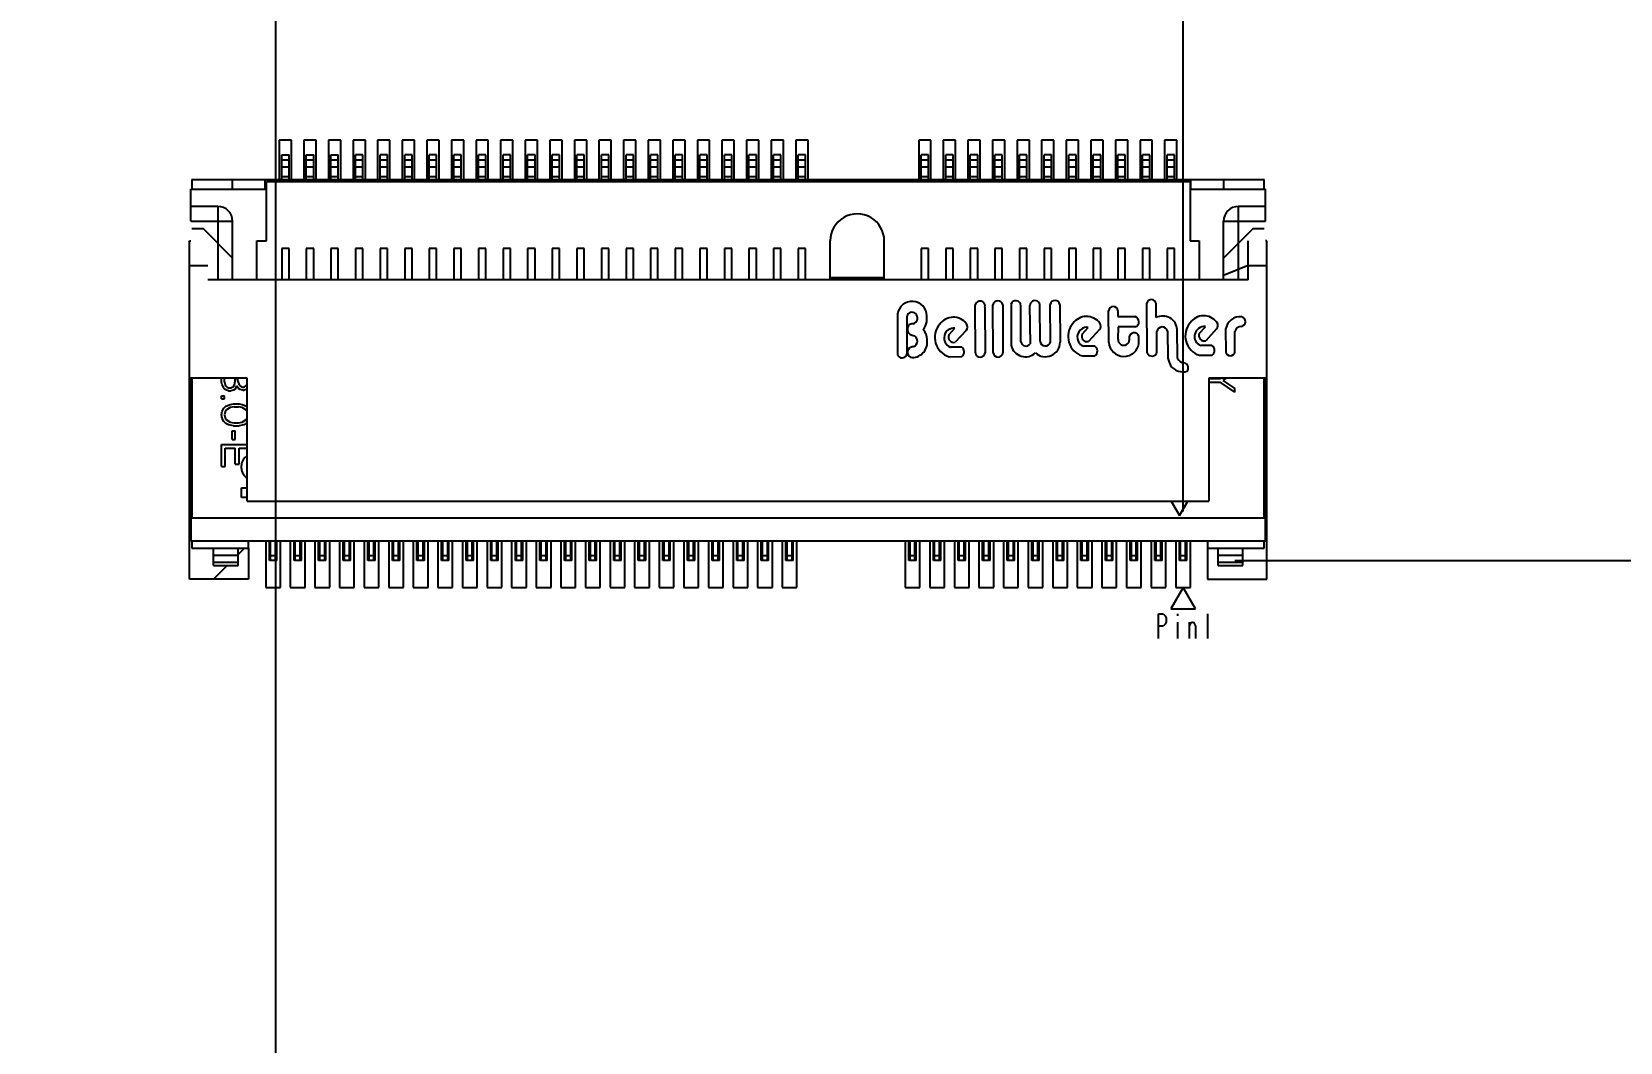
# Model space of a CAD drawing. Header units: millimetres. Extents: x 0 to 841, y 0 to 594.
# Drawn here: x 477.89 to 510.19, y 425.32 to 445.87 of the extents above; entities that cross this region are included whole.
import ezdxf

# ---------------------------------------------------------------- set-up
doc = ezdxf.new("R2010")
doc.units = ezdxf.units.MM
doc.header["$LTSCALE"] = 46.255
doc.layers.get('0').update_dxf_attribs({"linetype": 'CONTINUOUS'})
doc.layers.add('ASSEM_MEM', color=7, linetype='CONTINUOUS')
doc.styles.get("Standard").update_dxf_attribs({"font": 'txt', "width": 0.8})
doc.dimstyles.new('DIMSTYLE_1', dxfattribs={"dimtxt": 3, "dimasz": 2.1, "dimexe": 2, "dimexo": 1, "dimgap": 0.75, "dimtad": 0, "dimtih": 1, "dimtoh": 1, "dimzin": 0, "dimdsep": 46, "dimtxsty": 'STANDARD', "dimblk": '_FILLED', "dimblk1": '_FILLED', "dimblk2": '_FILLED', "dimcen": 0.09, "dimazin": 0, "dimtp": 0.01, "dimtm": 0.01, "dimtfac": 1, "dimtofl": 0, "dimtmove": 0, "dimatfit": 3, "dimldrblk": '_FILLED', "dimfxl": 1, "dimtolj": 1, "dimtzin": 0, "dimarcsym": 0})

# ---------------------------------------------------------------- blocks, each defined once
blk = doc.blocks.new('*D19')
at = {"color": 2, "linetype": 'CONTINUOUS'}
blk.add_line((426.991, 380.775), (545.283, 380.775), dxfattribs=at)
at = {"color": 2, "linetype": 'CONTINUOUS', "insert": (546.783, 384.525), "char_height": 3, "width": 12, "attachment_point": 1, "line_spacing_factor": 0.9}
blk.add_mtext('53.86', dxfattribs=at)
blk = doc.blocks.new('_FILLED')
at = {"color": 0, "linetype": 'BYBLOCK'}
blk.add_solid([(0, 0), (-1, 0.167), (-1, -0.167)], dxfattribs=at)
blk = doc.blocks.new('*D21')
at = {"color": 2, "linetype": 'CONTINUOUS'}
blk.add_line((473.696, 394.075), (545.283, 394.075), dxfattribs=at)
at = {"color": 2, "linetype": 'CONTINUOUS', "insert": (546.783, 397.825), "char_height": 3, "width": 12, "attachment_point": 1, "line_spacing_factor": 0.9}
blk.add_mtext('40.56', dxfattribs=at)
blk = doc.blocks.new('*D22')
at = {"color": 2, "linetype": 'CONTINUOUS'}
blk.add_line((482.856, 415.425), (482.856, 493.815), dxfattribs=at)
at = {"color": 2, "linetype": 'CONTINUOUS', "insert": (479.106, 495.315), "char_height": 3, "width": 12, "attachment_point": 1, "rotation": 90, "line_spacing_factor": 0.9}
blk.add_mtext('69.45', dxfattribs=at)
blk = doc.blocks.new('*D23')
at = {"color": 2, "linetype": 'CONTINUOUS'}
blk.add_line((483.931, 413.865), (545.283, 413.865), dxfattribs=at)
at = {"color": 2, "linetype": 'CONTINUOUS', "insert": (546.783, 417.615), "char_height": 3, "width": 12, "attachment_point": 1, "line_spacing_factor": 0.9}
blk.add_mtext('20.77', dxfattribs=at)
blk = doc.blocks.new('*D24')
at = {"color": 2, "linetype": 'CONTINUOUS'}
blk.add_line((502.351, 435.115), (545.283, 435.115), dxfattribs=at)
at = {"color": 2, "linetype": 'CONTINUOUS', "insert": (546.783, 438.865), "char_height": 3, "width": 9.6, "attachment_point": 1, "line_spacing_factor": 0.9}
blk.add_mtext('0.48', dxfattribs=at)
blk = doc.blocks.new('*D25')
at = {"color": 2, "linetype": 'CONTINUOUS'}
blk.add_line((501.301, 436.115), (501.301, 493.815), dxfattribs=at)
at = {"color": 2, "linetype": 'CONTINUOUS', "insert": (497.551, 495.315), "char_height": 3, "width": 12, "attachment_point": 1, "rotation": 90, "line_spacing_factor": 0.9}
blk.add_mtext('87.90', dxfattribs=at)

msp = doc.modelspace()

# ---------------------------------------------------------------- linework, layer by layer
at = {"layer": 'ASSEM_MEM', "color": 4, "linetype": 'CONTINUOUS'}
for p, q in [((483.176, 443.665), (482.926, 443.665)), ((482.926, 443.665), (482.926, 442.865)), ((483.176, 442.865), (483.176, 443.665)), ((483.676, 443.665), (483.426, 443.665)), ((483.426, 443.665), (483.426, 442.865)), ((483.676, 442.865), (483.676, 443.665)), ((484.176, 443.665), (483.926, 443.665)), ((483.926, 443.665), (483.926, 442.865)), ((484.176, 442.865), (484.176, 443.665)), ((484.676, 443.665), (484.426, 443.665)), ((484.426, 443.665), (484.426, 442.865)), ((484.676, 442.865), (484.676, 443.665)), ((485.176, 443.665), (484.926, 443.665)), ((484.926, 443.665), (484.926, 442.865)), ((485.176, 442.865), (485.176, 443.665)), ((485.676, 443.665), (485.426, 443.665)), ((485.426, 443.665), (485.426, 442.865)), ((485.676, 442.865), (485.676, 443.665)), ((486.176, 443.665), (485.926, 443.665)), ((485.926, 443.665), (485.926, 442.865)), ((486.176, 442.865), (486.176, 443.665)), ((486.676, 443.665), (486.426, 443.665)), ((486.426, 443.665), (486.426, 442.865)), ((486.676, 442.865), (486.676, 443.665)), ((487.176, 443.665), (486.926, 443.665)), ((486.926, 443.665), (486.926, 442.865)), ((487.176, 442.865), (487.176, 443.665)), ((487.676, 443.665), (487.426, 443.665)), ((487.426, 443.665), (487.426, 442.865)), ((487.676, 442.865), (487.676, 443.665)), ((488.176, 443.665), (487.926, 443.665)), ((487.926, 443.665), (487.926, 442.865)), ((488.176, 442.865), (488.176, 443.665)), ((488.676, 443.665), (488.426, 443.665)), ((488.426, 443.665), (488.426, 442.865)), ((488.676, 442.865), (488.676, 443.665)), ((489.176, 443.665), (488.926, 443.665)), ((488.926, 443.665), (488.926, 442.865)), ((489.176, 442.865), (489.176, 443.665)), ((489.676, 443.665), (489.426, 443.665)), ((489.426, 443.665), (489.426, 442.865)), ((489.676, 442.865), (489.676, 443.665)), ((490.176, 443.665), (489.926, 443.665)), ((489.926, 443.665), (489.926, 442.865)), ((490.176, 442.865), (490.176, 443.665)), ((490.676, 443.665), (490.426, 443.665)), ((490.426, 443.665), (490.426, 442.865)), ((490.676, 442.865), (490.676, 443.665)), ((491.176, 443.665), (490.926, 443.665)), ((490.926, 443.665), (490.926, 442.865)), ((491.176, 442.865), (491.176, 443.665)), ((491.676, 443.665), (491.426, 443.665)), ((491.426, 443.665), (491.426, 442.865)), ((491.676, 442.865), (491.676, 443.665)), ((492.176, 443.665), (491.926, 443.665)), ((491.926, 443.665), (491.926, 442.865)), ((492.176, 442.865), (492.176, 443.665)), ((492.676, 443.665), (492.426, 443.665)), ((492.426, 443.665), (492.426, 442.865)), ((492.676, 442.865), (492.676, 443.665)), ((493.176, 443.665), (492.926, 443.665)), ((492.926, 443.665), (492.926, 442.865)), ((493.176, 442.865), (493.176, 443.665)), ((493.676, 443.665), (493.426, 443.665)), ((493.426, 443.665), (493.426, 442.865)), ((493.676, 442.865), (493.676, 443.665)), ((496.176, 443.665), (495.926, 443.665)), ((495.926, 443.665), (495.926, 442.865)), ((496.176, 442.865), (496.176, 443.665)), ((496.676, 443.665), (496.426, 443.665)), ((496.426, 443.665), (496.426, 442.865)), ((496.676, 442.865), (496.676, 443.665)), ((497.176, 443.665), (496.926, 443.665)), ((496.926, 443.665), (496.926, 442.865)), ((497.176, 442.865), (497.176, 443.665)), ((497.676, 443.665), (497.426, 443.665)), ((497.426, 443.665), (497.426, 442.865)), ((497.676, 442.865), (497.676, 443.665)), ((498.176, 443.665), (497.926, 443.665)), ((497.926, 443.665), (497.926, 442.865)), ((498.176, 442.865), (498.176, 443.665)), ((498.676, 443.665), (498.426, 443.665)), ((498.426, 443.665), (498.426, 442.865)), ((498.676, 442.865), (498.676, 443.665)), ((499.176, 443.665), (498.926, 443.665)), ((498.926, 443.665), (498.926, 442.865)), ((499.176, 442.865), (499.176, 443.665)), ((499.676, 443.665), (499.426, 443.665)), ((499.426, 443.665), (499.426, 442.865)), ((499.676, 442.865), (499.676, 443.665)), ((500.176, 443.665), (499.926, 443.665)), ((499.926, 443.665), (499.926, 442.865)), ((500.176, 442.865), (500.176, 443.665)), ((500.676, 443.665), (500.426, 443.665)), ((500.426, 443.665), (500.426, 442.865)), ((500.676, 442.865), (500.676, 443.665)), ((501.176, 443.665), (500.926, 443.665)), ((500.926, 443.665), (500.926, 442.865)), ((501.176, 442.865), (501.176, 443.665)), ((481.101, 434.74), (481.101, 435.695)), ((503.001, 434.74), (503.001, 435.695)), ((482.301, 435.365), (482.301, 434.74)), ((482.651, 435.515), (482.651, 434.565)), ((482.951, 434.565), (482.951, 435.515)), ((483.151, 435.515), (483.151, 434.565)), ((483.451, 434.565), (483.451, 435.515)), ((483.651, 435.515), (483.651, 434.565)), ((483.951, 434.565), (483.951, 435.515)), ((484.151, 435.515), (484.151, 434.565)), ((484.451, 434.565), (484.451, 435.515)), ((484.651, 435.515), (484.651, 434.565)), ((484.951, 434.565), (484.951, 435.515)), ((485.151, 435.515), (485.151, 434.565)), ((485.451, 434.565), (485.451, 435.515)), ((485.651, 435.515), (485.651, 434.565)), ((485.951, 434.565), (485.951, 435.515)), ((486.151, 435.515), (486.151, 434.565)), ((486.451, 434.565), (486.451, 435.515)), ((486.651, 435.515), (486.651, 434.565)), ((486.951, 434.565), (486.951, 435.515)), ((487.151, 435.515), (487.151, 434.565)), ((487.451, 434.565), (487.451, 435.515)), ((487.651, 435.515), (487.651, 434.565)), ((487.951, 434.565), (487.951, 435.515)), ((488.151, 435.515), (488.151, 434.565)), ((488.451, 434.565), (488.451, 435.515)), ((488.651, 435.515), (488.651, 434.565)), ((488.951, 434.565), (488.951, 435.515)), ((489.151, 435.515), (489.151, 434.565)), ((489.451, 434.565), (489.451, 435.515)), ((489.651, 435.515), (489.651, 434.565)), ((489.951, 434.565), (489.951, 435.515)), ((490.151, 435.515), (490.151, 434.565)), ((490.451, 434.565), (490.451, 435.515)), ((490.651, 435.515), (490.651, 434.565)), ((490.951, 434.565), (490.951, 435.515)), ((491.151, 435.515), (491.151, 434.565)), ((491.451, 434.565), (491.451, 435.515)), ((491.651, 435.515), (491.651, 434.565)), ((491.951, 434.565), (491.951, 435.515)), ((492.151, 435.515), (492.151, 434.565)), ((492.451, 434.565), (492.451, 435.515)), ((492.651, 435.515), (492.651, 434.565)), ((492.951, 434.565), (492.951, 435.515)), ((493.151, 435.515), (493.151, 434.565)), ((493.451, 434.565), (493.451, 435.515)), ((495.651, 435.515), (495.651, 434.565)), ((495.951, 434.565), (495.951, 435.515)), ((496.151, 435.515), (496.151, 434.565)), ((496.451, 434.565), (496.451, 435.515)), ((496.651, 435.515), (496.651, 434.565)), ((496.951, 434.565), (496.951, 435.515)), ((497.151, 435.515), (497.151, 434.565)), ((497.451, 434.565), (497.451, 435.515)), ((497.651, 435.515), (497.651, 434.565)), ((497.951, 434.565), (497.951, 435.515)), ((498.151, 435.515), (498.151, 434.565)), ((498.451, 434.565), (498.451, 435.515)), ((498.651, 435.515), (498.651, 434.565)), ((498.951, 434.565), (498.951, 435.515)), ((499.151, 435.515), (499.151, 434.565)), ((499.451, 434.565), (499.451, 435.515)), ((499.651, 435.515), (499.651, 434.565)), ((499.951, 434.565), (499.951, 435.515)), ((500.151, 435.515), (500.151, 434.565)), ((500.451, 434.565), (500.451, 435.515)), ((500.651, 435.515), (500.651, 434.565)), ((500.951, 434.565), (500.951, 435.515)), ((501.151, 435.515), (501.151, 434.565)), ((501.451, 434.565), (501.451, 435.515)), ((501.801, 435.365), (501.801, 434.74)), ((482.301, 434.74), (481.101, 434.74)), ((501.801, 434.74), (503.001, 434.74)), ((482.651, 434.565), (482.951, 434.565)), ((483.151, 434.565), (483.451, 434.565)), ((483.651, 434.565), (483.951, 434.565)), ((484.151, 434.565), (484.451, 434.565)), ((484.651, 434.565), (484.951, 434.565)), ((485.151, 434.565), (485.451, 434.565)), ((485.651, 434.565), (485.951, 434.565)), ((486.151, 434.565), (486.451, 434.565)), ((486.651, 434.565), (486.951, 434.565)), ((487.151, 434.565), (487.451, 434.565)), ((487.651, 434.565), (487.951, 434.565)), ((488.151, 434.565), (488.451, 434.565)), ((488.651, 434.565), (488.951, 434.565)), ((489.151, 434.565), (489.451, 434.565)), ((489.651, 434.565), (489.951, 434.565)), ((490.151, 434.565), (490.451, 434.565)), ((490.651, 434.565), (490.951, 434.565)), ((491.151, 434.565), (491.451, 434.565)), ((491.651, 434.565), (491.951, 434.565)), ((492.151, 434.565), (492.451, 434.565)), ((492.651, 434.565), (492.951, 434.565)), ((493.151, 434.565), (493.451, 434.565)), ((495.651, 434.565), (495.951, 434.565)), ((496.151, 434.565), (496.451, 434.565)), ((496.651, 434.565), (496.951, 434.565)), ((497.151, 434.565), (497.451, 434.565)), ((497.651, 434.565), (497.951, 434.565)), ((498.151, 434.565), (498.451, 434.565)), ((498.651, 434.565), (498.951, 434.565)), ((499.151, 434.565), (499.451, 434.565)), ((499.651, 434.565), (499.951, 434.565)), ((500.151, 434.565), (500.451, 434.565)), ((500.651, 434.565), (500.951, 434.565)), ((501.301, 434.565), (501.051, 434.132)), ((501.151, 434.565), (501.451, 434.565)), ((501.551, 434.132), (501.301, 434.565)), ((501.051, 434.132), (501.551, 434.132))]:
    msp.add_line(p, q, dxfattribs=at)
at = {"layer": 'ASSEM_MEM', "color": 7, "linetype": 'CONTINUOUS'}
for p, q in [((482.976, 443.365), (483.126, 443.365)), ((482.976, 442.865), (482.976, 443.365)), ((483.126, 442.865), (483.126, 443.365)), ((483.476, 443.365), (483.626, 443.365)), ((483.476, 442.865), (483.476, 443.365)), ((483.626, 442.865), (483.626, 443.365)), ((483.976, 443.365), (484.126, 443.365)), ((483.976, 442.865), (483.976, 443.365)), ((484.126, 442.865), (484.126, 443.365)), ((484.626, 443.365), (484.476, 443.365)), ((484.476, 442.865), (484.476, 443.365)), ((484.626, 442.865), (484.626, 443.365)), ((485.126, 443.365), (484.976, 443.365)), ((484.976, 442.865), (484.976, 443.365)), ((485.126, 442.865), (485.126, 443.365)), ((485.626, 443.365), (485.476, 443.365)), ((485.476, 442.865), (485.476, 443.365)), ((485.626, 442.865), (485.626, 443.365)), ((486.126, 443.365), (485.976, 443.365)), ((485.976, 442.865), (485.976, 443.365)), ((486.126, 442.865), (486.126, 443.365)), ((486.626, 443.365), (486.476, 443.365)), ((486.476, 442.865), (486.476, 443.365)), ((486.626, 442.865), (486.626, 443.365)), ((487.126, 443.365), (486.976, 443.365)), ((486.976, 442.865), (486.976, 443.365)), ((487.126, 442.865), (487.126, 443.365)), ((487.626, 443.365), (487.476, 443.365)), ((487.476, 442.865), (487.476, 443.365)), ((487.626, 442.865), (487.626, 443.365)), ((488.126, 443.365), (487.976, 443.365)), ((487.976, 442.865), (487.976, 443.365)), ((488.126, 442.865), (488.126, 443.365)), ((488.626, 443.365), (488.476, 443.365)), ((488.476, 442.865), (488.476, 443.365)), ((488.626, 442.865), (488.626, 443.365)), ((489.126, 443.365), (488.976, 443.365)), ((488.976, 442.865), (488.976, 443.365)), ((489.126, 442.865), (489.126, 443.365)), ((489.626, 443.365), (489.476, 443.365)), ((489.476, 442.865), (489.476, 443.365)), ((489.626, 442.865), (489.626, 443.365)), ((490.126, 443.365), (489.976, 443.365)), ((489.976, 442.865), (489.976, 443.365)), ((490.126, 442.865), (490.126, 443.365)), ((490.626, 443.365), (490.476, 443.365)), ((490.476, 442.865), (490.476, 443.365)), ((490.626, 442.865), (490.626, 443.365)), ((491.126, 443.365), (490.976, 443.365)), ((490.976, 442.865), (490.976, 443.365)), ((491.126, 442.865), (491.126, 443.365)), ((491.626, 443.365), (491.476, 443.365)), ((491.476, 442.865), (491.476, 443.365)), ((491.626, 442.865), (491.626, 443.365)), ((492.126, 443.365), (491.976, 443.365)), ((491.976, 442.865), (491.976, 443.365)), ((492.126, 442.865), (492.126, 443.365)), ((492.626, 443.365), (492.476, 443.365)), ((492.476, 442.865), (492.476, 443.365)), ((492.626, 442.865), (492.626, 443.365)), ((493.126, 443.365), (492.976, 443.365)), ((492.976, 442.865), (492.976, 443.365)), ((493.126, 442.865), (493.126, 443.365)), ((493.626, 443.365), (493.476, 443.365)), ((493.476, 442.865), (493.476, 443.365)), ((493.626, 442.865), (493.626, 443.365)), ((496.126, 443.365), (495.976, 443.365)), ((495.976, 442.865), (495.976, 443.365)), ((496.126, 442.865), (496.126, 443.365)), ((496.626, 443.365), (496.476, 443.365)), ((496.476, 442.865), (496.476, 443.365)), ((496.626, 442.865), (496.626, 443.365)), ((497.126, 443.365), (496.976, 443.365)), ((496.976, 442.865), (496.976, 443.365)), ((497.126, 442.865), (497.126, 443.365)), ((497.626, 443.365), (497.476, 443.365)), ((497.476, 442.865), (497.476, 443.365)), ((497.626, 442.865), (497.626, 443.365)), ((498.126, 443.365), (497.976, 443.365)), ((497.976, 442.865), (497.976, 443.365)), ((498.126, 442.865), (498.126, 443.365)), ((498.626, 443.365), (498.476, 443.365)), ((498.476, 442.865), (498.476, 443.365)), ((498.626, 442.865), (498.626, 443.365)), ((499.126, 443.365), (498.976, 443.365)), ((498.976, 442.865), (498.976, 443.365)), ((499.126, 442.865), (499.126, 443.365)), ((499.626, 443.365), (499.476, 443.365)), ((499.476, 442.865), (499.476, 443.365)), ((499.626, 442.865), (499.626, 443.365)), ((500.126, 443.365), (499.976, 443.365)), ((499.976, 442.865), (499.976, 443.365)), ((500.126, 442.865), (500.126, 443.365)), ((500.626, 443.365), (500.476, 443.365)), ((500.476, 442.865), (500.476, 443.365)), ((500.626, 442.865), (500.626, 443.365)), ((501.126, 443.365), (500.976, 443.365)), ((500.976, 442.865), (500.976, 443.365)), ((501.126, 442.865), (501.126, 443.365)), ((481.151, 442.865), (502.951, 442.865)), ((481.151, 442.865), (481.151, 442.665)), ((481.976, 442.665), (481.976, 442.865)), ((482.641, 442.665), (482.641, 442.865)), ((501.446, 442.815), (482.666, 442.815)), ((482.666, 441.615), (482.666, 442.815)), ((483.126, 442.915), (482.976, 442.915)), ((483.626, 442.915), (483.476, 442.915)), ((484.126, 442.915), (483.976, 442.915)), ((484.626, 442.915), (484.476, 442.915)), ((485.126, 442.915), (484.976, 442.915)), ((485.626, 442.915), (485.476, 442.915)), ((486.126, 442.915), (485.976, 442.915)), ((486.626, 442.915), (486.476, 442.915)), ((487.126, 442.915), (486.976, 442.915)), ((487.626, 442.915), (487.476, 442.915)), ((488.126, 442.915), (487.976, 442.915)), ((488.626, 442.915), (488.476, 442.915)), ((489.126, 442.915), (488.976, 442.915)), ((489.626, 442.915), (489.476, 442.915)), ((490.126, 442.915), (489.976, 442.915)), ((490.626, 442.915), (490.476, 442.915)), ((491.126, 442.915), (490.976, 442.915)), ((491.626, 442.915), (491.476, 442.915)), ((492.126, 442.915), (491.976, 442.915)), ((492.626, 442.915), (492.476, 442.915)), ((493.126, 442.915), (492.976, 442.915)), ((493.626, 442.915), (493.476, 442.915)), ((495.226, 442.815), (495.226, 442.865)), ((495.641, 442.865), (495.641, 442.815)), ((496.126, 442.915), (495.976, 442.915)), ((496.626, 442.915), (496.476, 442.915)), ((497.126, 442.915), (496.976, 442.915)), ((497.626, 442.915), (497.476, 442.915)), ((498.126, 442.915), (497.976, 442.915)), ((498.626, 442.915), (498.476, 442.915)), ((499.126, 442.915), (498.976, 442.915)), ((499.626, 442.915), (499.476, 442.915)), ((500.126, 442.915), (499.976, 442.915)), ((500.626, 442.915), (500.476, 442.915)), ((501.126, 442.915), (500.976, 442.915)), ((501.446, 442.815), (501.446, 441.615)), ((501.461, 442.665), (501.461, 442.865)), ((502.126, 442.865), (502.126, 442.665)), ((502.951, 442.665), (502.951, 442.865)), ((481.126, 442.665), (482.666, 442.665)), ((481.126, 442.015), (481.126, 442.665)), ((501.446, 442.665), (502.976, 442.665)), ((502.976, 442.015), (502.976, 442.665)), ((481.676, 442.315), (481.126, 442.315)), ((502.976, 442.315), (502.426, 442.315)), ((481.151, 441.865), (481.376, 441.865)), ((481.976, 441.265), (481.376, 441.865)), ((481.976, 440.825), (481.976, 442.015)), ((502.126, 440.825), (502.126, 442.015)), ((502.726, 441.865), (502.126, 441.265)), ((502.726, 441.865), (502.951, 441.865)), ((481.101, 441.615), (481.126, 441.615)), ((481.101, 435.695), (481.101, 441.615)), ((482.473, 441.615), (482.666, 441.615)), ((482.473, 440.825), (482.473, 441.615)), ((494.126, 440.825), (494.126, 441.615)), ((495.226, 440.825), (495.226, 441.615)), ((501.446, 441.615), (501.628, 441.615)), ((501.628, 441.615), (501.628, 440.825)), ((502.626, 440.825), (502.626, 441.615)), ((503.001, 441.615), (502.976, 441.615)), ((503.001, 435.695), (503.001, 441.615)), ((483.126, 441.462), (482.976, 441.462)), ((482.976, 441.462), (482.976, 440.825)), ((483.126, 440.825), (483.126, 441.462)), ((483.626, 441.462), (483.476, 441.462)), ((483.476, 441.462), (483.476, 440.825)), ((483.626, 440.825), (483.626, 441.462)), ((484.126, 441.462), (483.976, 441.462)), ((483.976, 441.462), (483.976, 440.825)), ((484.126, 440.825), (484.126, 441.462)), ((484.626, 441.462), (484.476, 441.462)), ((484.476, 441.462), (484.476, 440.825)), ((484.626, 440.825), (484.626, 441.462)), ((485.126, 441.462), (484.976, 441.462)), ((484.976, 441.462), (484.976, 440.825)), ((485.126, 440.825), (485.126, 441.462)), ((485.626, 441.462), (485.476, 441.462)), ((485.476, 441.462), (485.476, 440.825)), ((485.626, 440.825), (485.626, 441.462)), ((486.126, 441.462), (485.976, 441.462)), ((485.976, 441.462), (485.976, 440.825)), ((486.126, 440.825), (486.126, 441.462)), ((486.626, 441.462), (486.476, 441.462)), ((486.476, 441.462), (486.476, 440.825)), ((486.626, 440.825), (486.626, 441.462)), ((487.126, 441.462), (486.976, 441.462)), ((486.976, 441.462), (486.976, 440.825)), ((487.126, 440.825), (487.126, 441.462)), ((487.626, 441.462), (487.476, 441.462)), ((487.476, 441.462), (487.476, 440.825)), ((487.626, 440.825), (487.626, 441.462)), ((488.126, 441.462), (487.976, 441.462)), ((487.976, 441.462), (487.976, 440.825)), ((488.126, 440.825), (488.126, 441.462)), ((488.626, 441.462), (488.476, 441.462)), ((488.476, 441.462), (488.476, 440.825)), ((488.626, 440.825), (488.626, 441.462)), ((489.126, 441.462), (488.976, 441.462)), ((488.976, 441.462), (488.976, 440.825)), ((489.126, 440.825), (489.126, 441.462)), ((489.626, 441.462), (489.476, 441.462)), ((489.476, 441.462), (489.476, 440.825)), ((489.626, 440.825), (489.626, 441.462)), ((490.126, 441.462), (489.976, 441.462)), ((489.976, 441.462), (489.976, 440.825)), ((490.126, 440.825), (490.126, 441.462)), ((490.626, 441.462), (490.476, 441.462)), ((490.476, 441.462), (490.476, 440.825)), ((490.626, 440.825), (490.626, 441.462)), ((491.126, 441.462), (490.976, 441.462)), ((490.976, 441.462), (490.976, 440.825)), ((491.126, 440.825), (491.126, 441.462)), ((491.626, 441.462), (491.476, 441.462)), ((491.476, 441.462), (491.476, 440.825)), ((491.626, 440.825), (491.626, 441.462)), ((492.126, 441.462), (491.976, 441.462)), ((491.976, 441.462), (491.976, 440.825)), ((492.126, 440.825), (492.126, 441.462)), ((492.626, 441.462), (492.476, 441.462)), ((492.476, 441.462), (492.476, 440.825)), ((492.626, 440.825), (492.626, 441.462)), ((493.126, 441.462), (492.976, 441.462)), ((492.976, 441.462), (492.976, 440.825)), ((493.126, 440.825), (493.126, 441.462)), ((493.626, 441.462), (493.476, 441.462)), ((493.476, 441.462), (493.476, 440.825)), ((493.626, 440.825), (493.626, 441.462)), ((496.126, 441.462), (495.976, 441.462)), ((495.976, 441.462), (495.976, 440.825)), ((496.126, 440.825), (496.126, 441.462)), ((496.626, 441.462), (496.476, 441.462)), ((496.476, 441.462), (496.476, 440.825)), ((496.626, 440.825), (496.626, 441.462)), ((497.126, 441.462), (496.976, 441.462)), ((496.976, 441.462), (496.976, 440.825)), ((497.126, 440.825), (497.126, 441.462)), ((497.626, 441.462), (497.476, 441.462)), ((497.476, 441.462), (497.476, 440.825)), ((497.626, 440.825), (497.626, 441.462)), ((498.126, 441.462), (497.976, 441.462)), ((497.976, 441.462), (497.976, 440.825)), ((498.126, 440.825), (498.126, 441.462)), ((498.626, 441.462), (498.476, 441.462)), ((498.476, 441.462), (498.476, 440.825)), ((498.626, 440.825), (498.626, 441.462)), ((499.126, 441.462), (498.976, 441.462)), ((498.976, 441.462), (498.976, 440.825)), ((499.126, 440.825), (499.126, 441.462)), ((499.626, 441.462), (499.476, 441.462)), ((499.476, 441.462), (499.476, 440.825)), ((499.626, 440.825), (499.626, 441.462)), ((500.126, 441.462), (499.976, 441.462)), ((499.976, 441.462), (499.976, 440.825)), ((500.126, 440.825), (500.126, 441.462)), ((500.626, 441.462), (500.476, 441.462)), ((500.476, 441.462), (500.476, 440.825)), ((500.626, 440.825), (500.626, 441.462)), ((501.126, 441.462), (500.976, 441.462)), ((500.976, 441.462), (500.976, 440.825)), ((501.126, 440.825), (501.126, 441.462)), ((481.101, 441.115), (481.476, 441.115)), ((502.626, 440.825), (481.476, 440.825)), ((502.626, 441.115), (502.126, 440.908)), ((502.626, 441.115), (503.001, 441.115)), ((497.08, 439.335), (497.075, 440.314)), ((497.274, 440.269), (497.279, 439.337)), ((497.441, 439.338), (497.435, 440.316)), ((497.634, 440.317), (497.639, 439.339)), ((497.803, 440.318), (497.807, 439.486)), ((498.006, 439.561), (498.004, 440.296)), ((498.196, 439.52), (498.189, 440.298)), ((498.396, 439.579), (498.392, 440.299)), ((498.604, 439.564), (498.599, 440.323)), ((498.798, 440.324), (498.803, 439.555)), ((499.79, 439.549), (499.786, 440.191)), ((499.978, 440.194), (499.978, 440.074)), ((500.572, 439.339), (500.566, 440.348)), ((500.755, 440.056), (500.754, 440.342)), ((495.497, 440.127), (495.495, 439.321)), ((495.69, 439.326), (495.69, 440.082)), ((496.092, 439.971), (496.094, 440.088)), ((499.248, 439.717), (499.371, 439.857)), ((499.978, 440.074), (500.329, 440.076)), ((499.979, 439.865), (499.978, 439.61)), ((500.331, 439.867), (499.979, 439.865)), ((501.631, 439.731), (501.754, 439.87)), ((496.539, 439.702), (496.662, 439.841)), ((496.891, 439.796), (496.67, 439.555)), ((499.6, 439.811), (499.379, 439.571)), ((500.211, 439.609), (500.211, 439.677)), ((500.405, 439.538), (500.405, 439.632)), ((500.769, 439.361), (500.767, 439.771)), ((500.988, 439.781), (500.991, 439.233)), ((501.185, 439.236), (501.181, 439.811)), ((501.982, 439.825), (501.761, 439.585)), ((502.167, 439.817), (502.169, 439.362)), ((502.357, 439.359), (502.355, 439.773)), ((496.545, 439.259), (496.795, 439.261)), ((496.797, 439.457), (496.573, 439.456)), ((499.254, 439.275), (499.504, 439.276)), ((499.506, 439.473), (499.279, 439.472)), ((501.636, 439.289), (501.886, 439.29)), ((501.888, 439.487), (501.661, 439.486)), ((482.273, 438.825), (481.101, 438.825)), ((481.126, 438.825), (481.126, 435.515)), ((481.151, 438.825), (481.151, 435.985)), ((481.751, 438.74), (481.751, 438.825)), ((481.764, 438.69), (481.751, 438.74)), ((481.789, 438.64), (481.764, 438.69)), ((481.815, 438.602), (481.789, 438.64)), ((481.815, 438.752), (481.815, 438.825)), ((481.815, 438.752), (481.827, 438.69)), ((481.853, 438.577), (481.815, 438.602)), ((481.827, 438.69), (481.84, 438.665)), ((481.84, 438.665), (481.866, 438.64)), ((481.891, 438.565), (481.853, 438.577)), ((481.866, 438.64), (481.891, 438.627)), ((481.891, 438.627), (481.942, 438.627)), ((481.891, 438.565), (481.942, 438.565)), ((481.942, 438.627), (481.993, 438.652)), ((481.993, 438.577), (481.942, 438.565)), ((481.993, 438.652), (482.019, 438.69)), ((482.032, 438.602), (481.993, 438.577)), ((482.019, 438.69), (482.032, 438.765)), ((482.032, 438.815), (482.083, 438.815)), ((482.032, 438.765), (482.032, 438.815)), ((482.057, 438.665), (482.032, 438.602)), ((482.095, 438.615), (482.057, 438.665)), ((482.083, 438.765), (482.083, 438.815)), ((482.083, 438.765), (482.108, 438.69)), ((482.134, 438.59), (482.095, 438.615)), ((482.108, 438.69), (482.134, 438.665)), ((482.134, 438.665), (482.185, 438.64)), ((482.185, 438.577), (482.134, 438.59)), ((482.185, 438.64), (482.21, 438.64)), ((482.185, 438.577), (482.21, 438.577)), ((482.21, 438.64), (482.249, 438.665)), ((482.261, 438.59), (482.21, 438.577)), ((482.249, 438.665), (482.274, 438.702)), ((482.273, 438.601), (482.261, 438.59)), ((482.273, 436.325), (482.273, 438.825)), ((503.001, 438.825), (501.828, 438.825)), ((501.828, 438.825), (501.828, 436.325)), ((501.828, 438.815), (502.057, 438.815)), ((501.828, 438.74), (502.057, 438.74)), ((502.057, 438.815), (502.072, 438.825)), ((502.351, 438.54), (502.057, 438.74)), ((502.179, 438.825), (502.108, 438.777)), ((502.108, 438.777), (502.351, 438.615)), ((502.351, 438.54), (502.351, 438.615)), ((502.951, 435.985), (502.951, 438.825)), ((502.976, 435.515), (502.976, 438.825)), ((481.751, 438.465), (481.815, 438.465)), ((481.751, 438.402), (481.751, 438.465)), ((481.751, 438.402), (481.815, 438.402)), ((481.802, 438.215), (481.84, 438.252)), ((481.815, 438.402), (481.815, 438.465)), ((481.84, 438.252), (481.891, 438.277)), ((481.891, 438.277), (481.929, 438.29)), ((481.929, 438.29), (481.993, 438.302)), ((481.993, 438.302), (482.108, 438.302)), ((482.108, 438.302), (482.172, 438.29)), ((482.172, 438.29), (482.21, 438.277)), ((482.21, 438.277), (482.261, 438.252)), ((482.261, 438.252), (482.273, 438.241)), ((481.751, 438.077), (481.764, 438.152)), ((481.764, 438.002), (481.751, 438.077)), ((481.764, 438.152), (481.802, 438.215)), ((481.802, 437.94), (481.764, 438.002)), ((481.84, 437.902), (481.802, 437.94)), ((481.827, 438.14), (481.815, 438.077)), ((481.815, 438.077), (481.827, 438.015)), ((481.853, 438.177), (481.827, 438.14)), ((481.827, 438.015), (481.853, 437.977)), ((481.929, 438.227), (481.853, 438.177)), ((481.853, 437.977), (481.929, 437.927)), ((482.006, 438.24), (481.929, 438.227)), ((481.929, 437.927), (482.006, 437.915)), ((482.006, 438.24), (482.095, 438.24)), ((482.172, 438.227), (482.095, 438.24)), ((482.095, 437.915), (482.172, 437.927)), ((482.249, 438.177), (482.172, 438.227)), ((482.172, 437.927), (482.249, 437.977)), ((482.274, 438.14), (482.249, 438.177)), ((482.249, 437.977), (482.274, 438.015)), ((481.891, 437.877), (481.84, 437.902)), ((481.929, 437.865), (481.891, 437.877)), ((481.993, 437.852), (481.929, 437.865)), ((481.968, 437.752), (482.032, 437.752)), ((481.968, 437.577), (481.968, 437.752)), ((481.993, 437.852), (482.108, 437.852)), ((482.006, 437.915), (482.095, 437.915)), ((482.032, 437.577), (482.032, 437.752)), ((482.172, 437.865), (482.108, 437.852)), ((482.21, 437.877), (482.172, 437.865)), ((482.261, 437.902), (482.21, 437.877)), ((482.273, 437.914), (482.261, 437.902)), ((481.751, 437.477), (482.273, 437.477)), ((481.751, 437.027), (481.751, 437.477)), ((481.827, 437.402), (482.032, 437.402)), ((481.827, 437.027), (481.827, 437.402)), ((481.968, 437.577), (482.032, 437.577)), ((482.032, 437.077), (482.032, 437.402)), ((482.108, 437.402), (482.274, 437.402)), ((482.108, 437.077), (482.108, 437.402)), ((481.751, 437.027), (481.827, 437.027)), ((482.032, 437.077), (482.108, 437.077)), ((482.159, 436.988), (482.159, 437.05)), ((482.159, 436.593), (482.273, 436.593)), ((482.159, 436.4), (482.159, 436.593)), ((482.273, 436.4), (482.159, 436.4)), ((482.273, 436.325), (501.828, 436.325)), ((501.057, 436.325), (501.226, 436.031)), ((501.226, 436.031), (501.396, 436.325)), ((481.151, 435.985), (502.951, 435.985)), ((481.126, 435.695), (481.101, 435.695)), ((502.976, 435.695), (503.001, 435.695)), ((481.126, 435.515), (502.976, 435.515)), ((481.151, 435.515), (481.151, 435.365)), ((481.151, 435.365), (482.301, 435.365)), ((481.588, 435.015), (481.588, 435.365)), ((482.088, 435.015), (482.088, 435.365)), ((482.301, 435.365), (482.301, 435.515)), ((482.726, 435.115), (482.726, 435.515)), ((482.751, 435.115), (482.751, 435.515)), ((482.851, 435.115), (482.851, 435.515)), ((482.876, 435.115), (482.876, 435.515)), ((483.226, 435.115), (483.226, 435.515)), ((483.251, 435.115), (483.251, 435.515)), ((483.351, 435.115), (483.351, 435.515)), ((483.376, 435.115), (483.376, 435.515)), ((483.726, 435.115), (483.726, 435.515)), ((483.751, 435.115), (483.751, 435.515)), ((483.851, 435.115), (483.851, 435.515)), ((483.876, 435.115), (483.876, 435.515)), ((484.226, 435.115), (484.226, 435.515)), ((484.251, 435.115), (484.251, 435.515)), ((484.351, 435.115), (484.351, 435.515)), ((484.376, 435.115), (484.376, 435.515)), ((484.726, 435.115), (484.726, 435.515)), ((484.751, 435.115), (484.751, 435.515)), ((484.851, 435.115), (484.851, 435.515)), ((484.876, 435.115), (484.876, 435.515)), ((485.226, 435.115), (485.226, 435.515)), ((485.251, 435.115), (485.251, 435.515)), ((485.351, 435.115), (485.351, 435.515)), ((485.376, 435.115), (485.376, 435.515)), ((485.726, 435.115), (485.726, 435.515)), ((485.751, 435.115), (485.751, 435.515)), ((485.851, 435.115), (485.851, 435.515)), ((485.876, 435.115), (485.876, 435.515)), ((486.226, 435.115), (486.226, 435.515)), ((486.251, 435.115), (486.251, 435.515)), ((486.351, 435.115), (486.351, 435.515)), ((486.376, 435.115), (486.376, 435.515)), ((486.726, 435.115), (486.726, 435.515)), ((486.751, 435.115), (486.751, 435.515)), ((486.851, 435.115), (486.851, 435.515)), ((486.876, 435.115), (486.876, 435.515)), ((487.226, 435.115), (487.226, 435.515)), ((487.251, 435.115), (487.251, 435.515)), ((487.351, 435.115), (487.351, 435.515)), ((487.376, 435.115), (487.376, 435.515)), ((487.726, 435.115), (487.726, 435.515)), ((487.751, 435.115), (487.751, 435.515)), ((487.851, 435.115), (487.851, 435.515)), ((487.876, 435.115), (487.876, 435.515)), ((488.226, 435.115), (488.226, 435.515)), ((488.251, 435.115), (488.251, 435.515)), ((488.351, 435.115), (488.351, 435.515)), ((488.376, 435.115), (488.376, 435.515)), ((488.726, 435.115), (488.726, 435.515)), ((488.751, 435.115), (488.751, 435.515)), ((488.851, 435.115), (488.851, 435.515)), ((488.876, 435.115), (488.876, 435.515)), ((489.226, 435.115), (489.226, 435.515)), ((489.251, 435.115), (489.251, 435.515)), ((489.351, 435.115), (489.351, 435.515)), ((489.376, 435.115), (489.376, 435.515)), ((489.726, 435.115), (489.726, 435.515)), ((489.751, 435.115), (489.751, 435.515)), ((489.851, 435.115), (489.851, 435.515)), ((489.876, 435.115), (489.876, 435.515)), ((490.226, 435.115), (490.226, 435.515)), ((490.251, 435.115), (490.251, 435.515)), ((490.351, 435.115), (490.351, 435.515)), ((490.376, 435.115), (490.376, 435.515)), ((490.726, 435.115), (490.726, 435.515)), ((490.751, 435.115), (490.751, 435.515)), ((490.851, 435.115), (490.851, 435.515)), ((490.876, 435.115), (490.876, 435.515)), ((491.226, 435.115), (491.226, 435.515)), ((491.251, 435.115), (491.251, 435.515)), ((491.351, 435.115), (491.351, 435.515)), ((491.376, 435.115), (491.376, 435.515)), ((491.726, 435.115), (491.726, 435.515)), ((491.751, 435.115), (491.751, 435.515)), ((491.851, 435.115), (491.851, 435.515)), ((491.876, 435.115), (491.876, 435.515)), ((492.226, 435.115), (492.226, 435.515)), ((492.251, 435.115), (492.251, 435.515)), ((492.351, 435.115), (492.351, 435.515)), ((492.376, 435.115), (492.376, 435.515)), ((492.726, 435.115), (492.726, 435.515)), ((492.751, 435.115), (492.751, 435.515)), ((492.851, 435.115), (492.851, 435.515)), ((492.876, 435.115), (492.876, 435.515)), ((493.226, 435.115), (493.226, 435.515)), ((493.251, 435.115), (493.251, 435.515)), ((493.351, 435.115), (493.351, 435.515)), ((493.376, 435.115), (493.376, 435.515)), ((495.726, 435.115), (495.726, 435.515)), ((495.751, 435.115), (495.751, 435.515)), ((495.851, 435.115), (495.851, 435.515)), ((495.876, 435.115), (495.876, 435.515)), ((496.226, 435.115), (496.226, 435.515)), ((496.251, 435.115), (496.251, 435.515)), ((496.351, 435.115), (496.351, 435.515)), ((496.376, 435.115), (496.376, 435.515)), ((496.726, 435.115), (496.726, 435.515)), ((496.751, 435.115), (496.751, 435.515)), ((496.851, 435.115), (496.851, 435.515)), ((496.876, 435.115), (496.876, 435.515)), ((497.226, 435.115), (497.226, 435.515)), ((497.251, 435.115), (497.251, 435.515)), ((497.351, 435.115), (497.351, 435.515)), ((497.376, 435.115), (497.376, 435.515)), ((497.726, 435.115), (497.726, 435.515)), ((497.751, 435.115), (497.751, 435.515)), ((497.851, 435.115), (497.851, 435.515)), ((497.876, 435.115), (497.876, 435.515)), ((498.226, 435.115), (498.226, 435.515)), ((498.251, 435.115), (498.251, 435.515)), ((498.351, 435.115), (498.351, 435.515)), ((498.376, 435.115), (498.376, 435.515)), ((498.726, 435.115), (498.726, 435.515)), ((498.751, 435.115), (498.751, 435.515)), ((498.851, 435.115), (498.851, 435.515)), ((498.876, 435.115), (498.876, 435.515)), ((499.226, 435.115), (499.226, 435.515)), ((499.251, 435.115), (499.251, 435.515)), ((499.351, 435.115), (499.351, 435.515)), ((499.376, 435.115), (499.376, 435.515)), ((499.726, 435.115), (499.726, 435.515)), ((499.751, 435.115), (499.751, 435.515)), ((499.851, 435.115), (499.851, 435.515)), ((499.876, 435.115), (499.876, 435.515)), ((500.226, 435.115), (500.226, 435.515)), ((500.251, 435.115), (500.251, 435.515)), ((500.351, 435.115), (500.351, 435.515)), ((500.376, 435.115), (500.376, 435.515)), ((500.726, 435.115), (500.726, 435.515)), ((500.751, 435.115), (500.751, 435.515)), ((500.851, 435.115), (500.851, 435.515)), ((500.876, 435.115), (500.876, 435.515)), ((501.226, 435.115), (501.226, 435.515)), ((501.251, 435.115), (501.251, 435.515)), ((501.351, 435.115), (501.351, 435.515)), ((501.376, 435.115), (501.376, 435.515)), ((501.801, 435.515), (501.801, 435.365)), ((501.801, 435.365), (502.951, 435.365)), ((502.018, 435.015), (502.018, 435.365)), ((502.518, 435.015), (502.518, 435.365)), ((502.951, 435.365), (502.951, 435.515)), ((481.588, 435.015), (482.088, 435.015)), ((482.876, 435.115), (482.726, 435.115)), ((483.376, 435.115), (483.226, 435.115)), ((483.876, 435.115), (483.726, 435.115)), ((484.376, 435.115), (484.226, 435.115)), ((484.876, 435.115), (484.726, 435.115)), ((485.376, 435.115), (485.226, 435.115)), ((485.876, 435.115), (485.726, 435.115)), ((486.376, 435.115), (486.226, 435.115)), ((486.876, 435.115), (486.726, 435.115)), ((487.376, 435.115), (487.226, 435.115)), ((487.876, 435.115), (487.726, 435.115)), ((488.376, 435.115), (488.226, 435.115)), ((488.876, 435.115), (488.726, 435.115)), ((489.376, 435.115), (489.226, 435.115)), ((489.876, 435.115), (489.726, 435.115)), ((490.376, 435.115), (490.226, 435.115)), ((490.876, 435.115), (490.726, 435.115)), ((491.376, 435.115), (491.226, 435.115)), ((491.876, 435.115), (491.726, 435.115)), ((492.376, 435.115), (492.226, 435.115)), ((492.876, 435.115), (492.726, 435.115)), ((493.376, 435.115), (493.226, 435.115)), ((495.876, 435.115), (495.726, 435.115)), ((496.376, 435.115), (496.226, 435.115)), ((496.876, 435.115), (496.726, 435.115)), ((497.376, 435.115), (497.226, 435.115)), ((497.876, 435.115), (497.726, 435.115)), ((498.376, 435.115), (498.226, 435.115)), ((498.876, 435.115), (498.726, 435.115)), ((499.376, 435.115), (499.226, 435.115)), ((499.876, 435.115), (499.726, 435.115)), ((500.376, 435.115), (500.226, 435.115)), ((500.876, 435.115), (500.726, 435.115)), ((501.376, 435.115), (501.226, 435.115)), ((502.018, 435.015), (502.518, 435.015))]:
    msp.add_line(p, q, dxfattribs=at)
at = {"layer": 'ASSEM_MEM', "color": 9, "linetype": 'CONTINUOUS'}
for p, q in [((482.976, 443.265), (483.126, 443.265)), ((483.126, 443.115), (482.976, 443.115)), ((483.476, 443.265), (483.626, 443.265)), ((483.626, 443.115), (483.476, 443.115)), ((483.976, 443.265), (484.126, 443.265)), ((484.126, 443.115), (483.976, 443.115)), ((484.476, 443.265), (484.626, 443.265)), ((484.626, 443.115), (484.476, 443.115)), ((484.976, 443.265), (485.126, 443.265)), ((485.126, 443.115), (484.976, 443.115)), ((485.476, 443.265), (485.626, 443.265)), ((485.626, 443.115), (485.476, 443.115)), ((485.976, 443.265), (486.126, 443.265)), ((486.126, 443.115), (485.976, 443.115)), ((486.476, 443.265), (486.626, 443.265)), ((486.626, 443.115), (486.476, 443.115)), ((486.976, 443.265), (487.126, 443.265)), ((487.126, 443.115), (486.976, 443.115)), ((487.476, 443.265), (487.626, 443.265)), ((487.626, 443.115), (487.476, 443.115)), ((487.976, 443.265), (488.126, 443.265)), ((488.126, 443.115), (487.976, 443.115)), ((488.476, 443.265), (488.626, 443.265)), ((488.626, 443.115), (488.476, 443.115)), ((488.976, 443.265), (489.126, 443.265)), ((489.126, 443.115), (488.976, 443.115)), ((489.476, 443.265), (489.626, 443.265)), ((489.626, 443.115), (489.476, 443.115)), ((489.976, 443.265), (490.126, 443.265)), ((490.126, 443.115), (489.976, 443.115)), ((490.476, 443.265), (490.626, 443.265)), ((490.626, 443.115), (490.476, 443.115)), ((490.976, 443.265), (491.126, 443.265)), ((491.126, 443.115), (490.976, 443.115)), ((491.476, 443.265), (491.626, 443.265)), ((491.626, 443.115), (491.476, 443.115)), ((491.976, 443.265), (492.126, 443.265)), ((492.126, 443.115), (491.976, 443.115)), ((492.476, 443.265), (492.626, 443.265)), ((492.626, 443.115), (492.476, 443.115)), ((492.976, 443.265), (493.126, 443.265)), ((493.126, 443.115), (492.976, 443.115)), ((493.476, 443.265), (493.626, 443.265)), ((493.626, 443.115), (493.476, 443.115)), ((495.976, 443.265), (496.126, 443.265)), ((496.126, 443.115), (495.976, 443.115)), ((496.476, 443.265), (496.626, 443.265)), ((496.626, 443.115), (496.476, 443.115)), ((496.976, 443.265), (497.126, 443.265)), ((497.126, 443.115), (496.976, 443.115)), ((497.476, 443.265), (497.626, 443.265)), ((497.626, 443.115), (497.476, 443.115)), ((497.976, 443.265), (498.126, 443.265)), ((498.126, 443.115), (497.976, 443.115)), ((498.476, 443.265), (498.626, 443.265)), ((498.626, 443.115), (498.476, 443.115)), ((498.976, 443.265), (499.126, 443.265)), ((499.126, 443.115), (498.976, 443.115)), ((499.476, 443.265), (499.626, 443.265)), ((499.626, 443.115), (499.476, 443.115)), ((499.976, 443.265), (500.126, 443.265)), ((500.126, 443.115), (499.976, 443.115)), ((500.476, 443.265), (500.626, 443.265)), ((500.626, 443.115), (500.476, 443.115)), ((500.976, 443.265), (501.126, 443.265)), ((501.126, 443.115), (500.976, 443.115)), ((481.676, 442.315), (481.676, 440.825)), ((502.426, 440.825), (502.426, 442.315)), ((481.126, 442.015), (481.976, 442.015)), ((502.126, 442.015), (502.976, 442.015)), ((495.226, 440.865), (494.126, 440.865)), ((482.088, 435.36), (481.588, 435.36)), ((502.518, 435.36), (502.018, 435.36)), ((481.588, 435.222), (482.088, 435.222)), ((482.088, 435.076), (481.588, 435.076)), ((482.726, 435.215), (482.876, 435.215)), ((483.226, 435.215), (483.376, 435.215)), ((483.726, 435.215), (483.876, 435.215)), ((484.226, 435.215), (484.376, 435.215)), ((484.726, 435.215), (484.876, 435.215)), ((485.226, 435.215), (485.376, 435.215)), ((485.726, 435.215), (485.876, 435.215)), ((486.226, 435.215), (486.376, 435.215)), ((486.726, 435.215), (486.876, 435.215)), ((487.226, 435.215), (487.376, 435.215)), ((487.726, 435.215), (487.876, 435.215)), ((488.226, 435.215), (488.376, 435.215)), ((488.726, 435.215), (488.876, 435.215)), ((489.226, 435.215), (489.376, 435.215)), ((489.726, 435.215), (489.876, 435.215)), ((490.226, 435.215), (490.376, 435.215)), ((490.726, 435.215), (490.876, 435.215)), ((491.226, 435.215), (491.376, 435.215)), ((491.726, 435.215), (491.876, 435.215)), ((492.226, 435.215), (492.376, 435.215)), ((492.726, 435.215), (492.876, 435.215)), ((493.226, 435.215), (493.376, 435.215)), ((495.726, 435.215), (495.876, 435.215)), ((496.226, 435.215), (496.376, 435.215)), ((496.726, 435.215), (496.876, 435.215)), ((497.226, 435.215), (497.376, 435.215)), ((497.726, 435.215), (497.876, 435.215)), ((498.226, 435.215), (498.376, 435.215)), ((498.726, 435.215), (498.876, 435.215)), ((499.226, 435.215), (499.376, 435.215)), ((499.726, 435.215), (499.876, 435.215)), ((500.226, 435.215), (500.376, 435.215)), ((500.726, 435.215), (500.876, 435.215)), ((501.226, 435.215), (501.376, 435.215)), ((502.018, 435.222), (502.518, 435.222)), ((502.518, 435.076), (502.018, 435.076))]:
    msp.add_line(p, q, dxfattribs=at)
at = {"layer": 'ASSEM_MEM', "color": 2, "linetype": 'CONTINUOUS'}
for p, q in [((482.088, 435.236), (482.217, 435.365)), ((481.592, 434.74), (481.867, 435.015))]:
    msp.add_line(p, q, dxfattribs=at)
at = {"layer": 'ASSEM_MEM', "color": 40, "linetype": 'CONTINUOUS'}
for p, q in [((500.801, 434.032), (500.897, 434.032)), ((500.801, 433.532), (500.801, 434.032)), ((500.897, 433.782), (500.801, 433.782)), ((500.897, 434.032), (500.935, 433.99)), ((500.935, 433.823), (500.897, 433.782)), ((500.935, 433.99), (500.955, 433.948)), ((500.955, 433.865), (500.935, 433.823)), ((500.955, 433.948), (500.955, 433.865)), ((501.185, 434.032), (501.185, 433.99)), ((501.185, 433.865), (501.185, 433.532)), ((501.435, 433.782), (501.474, 433.865)), ((501.435, 433.532), (501.435, 433.865)), ((501.474, 433.865), (501.512, 433.865)), ((501.512, 433.865), (501.551, 433.782)), ((501.551, 433.782), (501.551, 433.532)), ((501.801, 434.032), (501.801, 433.532))]:
    msp.add_line(p, q, dxfattribs=at)
at = {"layer": 'ASSEM_MEM', "color": 7, "linetype": 'CONTINUOUS'}
for centre, radius, start, end in [((481.676, 442.015), 0.3, 0, 90), ((494.676, 441.615), 0.55, 359.9988, 180.0012), ((502.426, 442.015), 0.3, 90, 180), ((495.794, 440.086), 0.3, 0.3334, 172.1861), ((497.174, 440.292), 0.102, 347.2548, 167.2548), ((497.535, 440.294), 0.102, 13.3837, 167.283), ((497.902, 440.296), 0.102, 0.099, 167.283), ((498.29, 440.299), 0.102, 0.3333, 180.334), ((498.699, 440.3), 0.102, 13.3837, 167.283), ((499.882, 440.182), 0.0962, 7.3814, 174.6147), ((500.659, 440.324), 0.0963, 10.2824, 165.6665), ((495.79, 440.061), 0.103, 46.5926, 168.052), ((495.832, 439.82), 0.134, 140.9353, 231.6766), ((495.812, 439.775), 0.155, 90.0806, 123.1529), ((495.782, 440.046), 0.12, 284.5313, 48.752), ((495.734, 440.044), 0.366, 320.9006, 348.5431), ((496.668, 439.653), 0.413, 139.6933, 252.6371), ((496.629, 439.727), 0.336, 36.9616, 145.0503), ((496.814, 439.867), 0.105, 317.4046, 36.9616), ((499.377, 439.669), 0.413, 139.6933, 252.6371), ((499.338, 439.743), 0.336, 36.9616, 145.0503), ((499.351, 439.658), 0.2, 84.2379, 248.6821), ((499.523, 439.882), 0.105, 317.4046, 36.9616), ((500.294, 439.971), 0.11, 289.3097, 71.357), ((500.888, 439.793), 0.294, 3.453, 116.8171), ((500.878, 439.751), 0.113, 15.0966, 169.8836), ((501.759, 439.683), 0.413, 139.6933, 252.6371), ((501.72, 439.757), 0.336, 36.9616, 145.0503), ((501.734, 439.672), 0.2, 84.2379, 248.6821), ((501.905, 439.896), 0.105, 317.4046, 36.9616), ((502.465, 439.774), 0.301, 84.7255, 171.7005), ((502.487, 439.739), 0.136, 90.3334, 165.7859), ((502.466, 439.975), 0.102, 281.2726, 75.0887), ((496.114, 440.647), 1.001, 248.5857, 253.9966), ((495.789, 439.556), 0.313, 270.7182, 9.3847), ((495.775, 439.578), 0.124, 295.1837, 59.6277), ((495.804, 439.611), 0.294, 359.1314, 43.3027), ((496.642, 439.642), 0.2, 84.2379, 248.1199), ((496.64, 439.66), 0.109, 157.4564, 286.0629), ((498.11, 439.584), 0.107, 191.9864, 323.263), ((498.501, 439.562), 0.302, 228.1581, 358.792), ((498.501, 439.584), 0.105, 182.8546, 349.0013), ((499.349, 439.676), 0.109, 157.4564, 286.0629), ((500.098, 439.575), 0.309, 184.8989, 353.0915), ((500.095, 439.609), 0.116, 179.8579, 0.0877), ((500.306, 439.646), 0.1, 352.0586, 162.0899), ((501.731, 439.689), 0.109, 157.4564, 286.0629), ((495.592, 439.332), 0.0978, 186.1475, 356.7853), ((495.807, 439.351), 0.109, 114.4355, 262.7222), ((495.837, 439.269), 0.196, 92.5814, 112.5505), ((496.573, 439.469), 0.0131, 248.1199, 270.3334), ((496.668, 439.653), 0.413, 287.9059, 288.7466), ((496.734, 439.359), 0.117, 304.6633, 57.3902), ((497.179, 439.351), 0.101, 188.9058, 351.7609), ((497.54, 439.353), 0.101, 188.9058, 351.7609), ((498.098, 439.559), 0.3, 193.9839, 312.1725), ((499.377, 439.669), 0.413, 287.9059, 288.7466), ((499.443, 439.374), 0.117, 304.6633, 57.3873), ((500.668, 439.375), 0.103, 201.0283, 351.6745), ((501.979, 439.512), 1.027, 195.7784, 205.9038), ((501.333, 439.294), 0.16, 201.4483, 270.3334), ((501.759, 439.683), 0.413, 287.9059, 288.7466), ((501.825, 439.388), 0.117, 304.6633, 57.3873), ((502.263, 439.376), 0.0951, 188.3387, 350.0037), ((501.301, 439.278), 0.326, 221.1935, 284.7462), ((501.298, 439.031), 0.11, 321.7061, 70.5926), ((482.379, 437.05), 0.22, 118.7933, 180), ((482.379, 436.988), 0.22, 180, 240.9402)]:
    msp.add_arc(centre, radius, start, end, dxfattribs=at)

# ---------------------------------------------------------------- dimensions: what is measured, and where the dimension line sits
at = {"color": 2, "linetype": 'CONTINUOUS'}
for feature_location, offset, dtype, origin, picture, middle in [((482.855748539, 415.424714888), (0, 78.390257521), 1, (413.40074854, 414.424714888), '*D22', (480.605737458, 501.389987268)), ((501.301, 436.115), (0, 57.7), 1, (413.401, 435.115), '*D25', (499.051, 501.24)), ((502.351, 435.115), (42.932, 0), 0, (501.251, 434.635), '*D24', (551.658, 437.365)), ((426.991, 380.775), (118.292, 0), 0, (425.991, 434.635), '*D19', (552.783, 383.025)), ((473.696, 394.075), (71.587, 0), 0, (472.576, 434.635), '*D21', (552.783, 396.325)), ((483.931, 413.865), (61.352, 0), 0, (482.781, 434.635), '*D23', (552.783, 416.115))]:
    dim = msp.add_ordinate_dim(feature_location=feature_location, offset=offset, dtype=dtype, origin=origin, dimstyle='DIMSTYLE_1', override={"dimtad": 1, "dimtih": 0, "dimtoh": 0}, dxfattribs=at)
    dim.commit()
    dim.dimension.update_dxf_attribs({"geometry": picture, "text_midpoint": middle})

doc.saveas('drawing.dxf')
